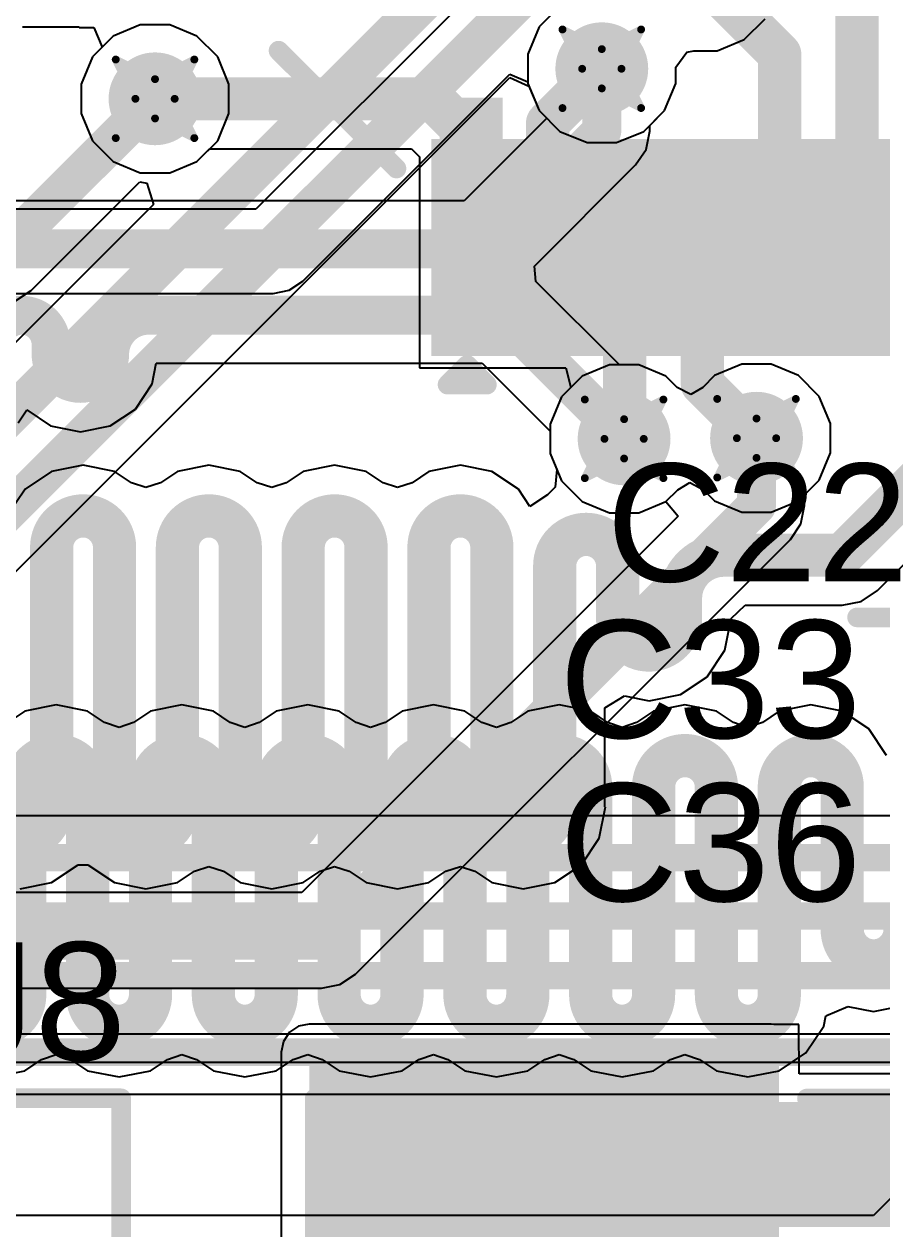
# Model space of a CAD drawing. Header units: inches. Extents: x -3 to 289, y -11 to 89.
# Drawn here: x 91.15 to 96.7, y 7.24 to 15.02 of the extents above; entities that cross this region are included whole.
import ezdxf

# ---------------------------------------------------------------- set-up
doc = ezdxf.new("R2010")
doc.units = ezdxf.units.IN
for name, color, linetype in [('Bottom Layer', 5, 'Continuous'), ('Drill Drawing', 1, 'Continuous'), ('Layer 1', 16, 'Continuous'), ('Layer 2', 76, 'Continuous'), ('Top Layer', 1, 'Continuous'), ('Top Overlay', 2, 'Continuous'), ('Top Paste', 8, 'Continuous'), ('Top Solder', 216, 'Continuous'), ('Via Holes', 16, 'Continuous')]:
    doc.layers.add(name, color=color, linetype=linetype)
doc.styles.add('Arial', font='', dxfattribs={"height": 0.2})
doc.styles.get('Arial').set_extended_font_data('Arial')

# ---------------------------------------------------------------- blocks, each defined once
blk = doc.blocks.new('693071010811_4')
at = {"layer": 'Top Layer'}
blk.add_hatch(color=1, dxfattribs=at).paths.add_polyline_path([(-5.875, 7.725), (-4.075, 7.725), (-4.075, 6.325), (-5.875, 6.325)])
at = {"layer": 'Top Paste'}
blk.add_hatch(color=8, dxfattribs=at).paths.add_polyline_path([(-5.875, 7.725), (-4.075, 7.725), (-4.075, 6.325), (-5.875, 6.325)])
at = {"layer": 'Top Solder'}
blk.add_hatch(color=216, dxfattribs=at).paths.add_polyline_path([(-5.925, 7.775), (-4.025, 7.775), (-4.025, 6.275), (-5.925, 6.275)])
at = {"layer": 'Top Overlay', "const_width": 0.127}
for points in [[(-7.025, 7.425), (-6.1061, 7.425)], [(-7.025, 7.175), (-7.025, 7.425)], [(-3.8439, 7.425), (-0.4061, 7.425)], [(-7.025, -4.9439), (-7.025, 7.175)]]:
    blk.add_lwpolyline(points, dxfattribs=at)
at = {"layer": 'Top Overlay', "const_width": 0.0635}
for points in [[(-7.0567, 7.425, 1), (-6.9932, 7.425, 1)], [(-7.0567, 7.425, 1), (-6.9932, 7.425, 1)], [(-6.1379, 7.425, 1), (-6.0744, 7.425, 1)], [(-3.8756, 7.425, 1), (-3.8121, 7.425, 1)], [(-7.0567, 7.175, 1), (-6.9932, 7.175, 1)], [(-7.0567, 7.175, 1), (-6.9932, 7.175, 1)]]:
    blk.add_lwpolyline(points, format="xyb", close=True, dxfattribs=at)
blk = doc.blocks.new('EFM32WG380F256_B_QFP100R_10')
at = {"layer": 'Top Layer'}
for points in [[(-8.35, 6.15), (-7.15, 6.15), (-7.15, 5.85), (-8.35, 5.85)], [(-8.35, 5.65), (-7.15, 5.65), (-7.15, 5.35), (-8.35, 5.35)], [(-8.35, 5.15), (-7.15, 5.15), (-7.15, 4.85), (-8.35, 4.85)], [(-8.35, 4.65), (-7.15, 4.65), (-7.15, 4.35), (-8.35, 4.35)], [(-8.35, 4.15), (-7.15, 4.15), (-7.15, 3.85), (-8.35, 3.85)], [(-8.35, 3.65), (-7.15, 3.65), (-7.15, 3.35), (-8.35, 3.35)]]:
    blk.add_hatch(color=1, dxfattribs=at).paths.add_polyline_path(points)
at = {"layer": 'Top Overlay'}
blk.add_hatch(color=2, dxfattribs=at).paths.add_polyline_path([(-7.0612, 5.7912), (-6.7818, 5.7912), (-6.7818, 6.1976), (-7.0612, 6.1976)])
at = {"layer": 'Top Paste'}
for points in [[(-8.35, 6.15), (-7.15, 6.15), (-7.15, 5.85), (-8.35, 5.85)], [(-8.35, 5.65), (-7.15, 5.65), (-7.15, 5.35), (-8.35, 5.35)], [(-8.35, 5.15), (-7.15, 5.15), (-7.15, 4.85), (-8.35, 4.85)], [(-8.35, 4.65), (-7.15, 4.65), (-7.15, 4.35), (-8.35, 4.35)], [(-8.35, 4.15), (-7.15, 4.15), (-7.15, 3.85), (-8.35, 3.85)], [(-8.35, 3.65), (-7.15, 3.65), (-7.15, 3.35), (-8.35, 3.35)]]:
    blk.add_hatch(color=8, dxfattribs=at).paths.add_polyline_path(points)
at = {"layer": 'Top Solder'}
for points in [[(-8.4516, 6.2516), (-7.0484, 6.2516), (-7.0484, 5.7484), (-8.4516, 5.7484)], [(-8.4516, 5.7516), (-7.0484, 5.7516), (-7.0484, 5.2484), (-8.4516, 5.2484)], [(-8.4516, 5.2516), (-7.0484, 5.2516), (-7.0484, 4.7484), (-8.4516, 4.7484)], [(-8.4516, 4.7516), (-7.0484, 4.7516), (-7.0484, 4.2484), (-8.4516, 4.2484)], [(-8.4516, 4.2516), (-7.0484, 4.2516), (-7.0484, 3.7484), (-8.4516, 3.7484)], [(-8.4516, 3.7516), (-7.0484, 3.7516), (-7.0484, 3.2484), (-8.4516, 3.2484)]]:
    blk.add_hatch(color=216, dxfattribs=at).paths.add_polyline_path(points)
at = {"layer": 'Top Overlay', "const_width": 0.127}
for points in [[(-6.477, 7.239), (-7.239, 6.477)], [(-8.636, 6.1468), (-8.636, 5.8928)], [(-8.636, 6.1468), (-8.509, 6.0198)], [(-8.509, 6.0198), (-8.636, 5.8928)]]:
    blk.add_lwpolyline(points, dxfattribs=at)
at = {"layer": 'Top Overlay', "const_width": 0.0635}
for points in [[(-6.5087, 7.239, 1), (-6.4452, 7.239, 1)], [(-7.2707, 6.477, 1), (-7.2072, 6.477, 1)], [(-8.6677, 6.1468, 1), (-8.6042, 6.1468, 1)], [(-8.6677, 6.1468, 1), (-8.6042, 6.1468, 1)], [(-8.5407, 6.0198, 1), (-8.4772, 6.0198, 1)], [(-8.5407, 6.0198, 1), (-8.4772, 6.0198, 1)], [(-8.6677, 5.8928, 1), (-8.6042, 5.8928, 1)], [(-8.6677, 5.8928, 1), (-8.6042, 5.8928, 1)]]:
    blk.add_lwpolyline(points, format="xyb", close=True, dxfattribs=at)
blk = doc.blocks.new('693071010811_83')
at = {"layer": 'Top Overlay', "const_width": 0.127}
for points in [[(5.2742, 7.4261), (6.975, 7.4261)], [(6.975, -5.8439), (6.975, 7.4261)]]:
    blk.add_lwpolyline(points, dxfattribs=at)
at = {"layer": 'Top Overlay', "const_width": 0.0635}
blk.add_lwpolyline([(6.9432, 7.4261, 1), (7.0067, 7.4261, 1)], format="xyb", close=True, dxfattribs=at)
blk.add_lwpolyline([(6.9432, 7.4261, 1), (7.0067, 7.4261, 1)], format="xyb", close=True, dxfattribs=at)

msp = doc.modelspace()

# ---------------------------------------------------------------- hatches: boundary and pattern name
at = {"layer": 'Bottom Layer'}
h = msp.add_hatch(color=5, dxfattribs=at)
edge = h.paths.add_edge_path()
edge.add_arc((94.8875, 14.7349), 0.3, 0, 360)
h = msp.add_hatch(color=5, dxfattribs=at)
edge = h.paths.add_edge_path()
edge.add_arc((92.0002, 14.5406), 0.3, 0, 360)
h = msp.add_hatch(color=5, dxfattribs=at)
edge = h.paths.add_edge_path()
edge.add_arc((95.0316, 12.3423), 0.3, 0, 360)
h = msp.add_hatch(color=5, dxfattribs=at)
edge = h.paths.add_edge_path()
edge.add_arc((95.8875, 12.3464), 0.3, 0, 360)
at = {"layer": 'Layer 1'}
h = msp.add_hatch(color=16, dxfattribs=at)
edge = h.paths.add_edge_path()
edge.add_arc((94.8875, 14.7349), 0.3, 0, 360)
h = msp.add_hatch(color=16, dxfattribs=at)
edge = h.paths.add_edge_path()
edge.add_arc((92.0002, 14.5406), 0.3, 0, 360)
h = msp.add_hatch(color=16, dxfattribs=at)
edge = h.paths.add_edge_path()
edge.add_arc((95.0316, 12.3423), 0.3, 0, 360)
h = msp.add_hatch(color=16, dxfattribs=at)
edge = h.paths.add_edge_path()
edge.add_arc((95.8875, 12.3464), 0.3, 0, 360)
at = {"layer": 'Layer 2'}
h = msp.add_hatch(color=76, dxfattribs=at)
edge = h.paths.add_edge_path()
edge.add_arc((94.8875, 14.7349), 0.3, 0, 360)
h = msp.add_hatch(color=76, dxfattribs=at)
edge = h.paths.add_edge_path()
edge.add_arc((92.0002, 14.5406), 0.3, 0, 360)
h = msp.add_hatch(color=76, dxfattribs=at)
edge = h.paths.add_edge_path()
edge.add_arc((95.0316, 12.3423), 0.3, 0, 360)
h = msp.add_hatch(color=76, dxfattribs=at)
edge = h.paths.add_edge_path()
edge.add_arc((95.8875, 12.3464), 0.3, 0, 360)
at = {"layer": 'Top Layer'}
h = msp.add_hatch(color=1, dxfattribs=at)
edge = h.paths.add_edge_path()
edge.add_arc((94.8875, 14.7349), 0.3, 0, 360)
h = msp.add_hatch(color=1, dxfattribs=at)
edge = h.paths.add_edge_path()
edge.add_arc((92.0002, 14.5406), 0.3, 0, 360)
h = msp.add_hatch(color=1, dxfattribs=at)
edge = h.paths.add_edge_path()
edge.add_arc((95.0316, 12.3423), 0.3, 0, 360)
h = msp.add_hatch(color=1, dxfattribs=at)
edge = h.paths.add_edge_path()
edge.add_arc((95.8875, 12.3464), 0.3, 0, 360)
for points in [[(92.9973, 6.1659), (95.9824, 6.1659), (95.9824, 8.378), (92.9973, 8.378)], [(94.1824, 7.2481), (101.6824, 7.2481), (101.6824, 8.0557), (94.1824, 8.0557)]]:
    msp.add_hatch(color=1, dxfattribs=at).paths.add_polyline_path(points)
at = {"layer": 'Via Holes'}
h = msp.add_hatch(color=7, dxfattribs=at)
edge = h.paths.add_edge_path()
edge.add_arc((94.8875, 14.7349), 0.15, 0, 360)
h = msp.add_hatch(color=7, dxfattribs=at)
edge = h.paths.add_edge_path()
edge.add_arc((92.0002, 14.5406), 0.15, 0, 360)
h = msp.add_hatch(color=7, dxfattribs=at)
edge = h.paths.add_edge_path()
edge.add_arc((95.0316, 12.3423), 0.15, 0, 360)
h = msp.add_hatch(color=7, dxfattribs=at)
edge = h.paths.add_edge_path()
edge.add_arc((95.8875, 12.3464), 0.15, 0, 360)

# ---------------------------------------------------------------- linework, layer by layer
at = {"layer": 'Bottom Layer'}
for p, q in [((95.5597, 16.7356), (92.6509, 13.8268)), ((95.8081, 14.9238), (95.9426, 15.0582)), ((91.9052, 15.0184), (91.7295, 14.9457)), ((92.0952, 15.0184), (91.9052, 15.0184)), ((92.2708, 14.9457), (92.0952, 15.0184)), ((91.7295, 14.9457), (91.5951, 14.8112)), ((92.4053, 14.8112), (92.2708, 14.9457)), ((95.6325, 14.851), (95.8081, 14.9238)), ((91.5951, 14.8112), (91.5224, 14.6356)), ((92.478, 14.6356), (92.4053, 14.8112)), ((95.3653, 14.7455), (95.4364, 14.8427)), ((95.4364, 14.8427), (95.4826, 14.851)), ((95.4826, 14.851), (95.6325, 14.851)), ((95.3653, 14.6398), (95.3653, 14.7455)), ((92.9558, 13.3626), (94.2924, 14.6992)), ((94.2924, 14.6992), (94.4097, 14.6505)), ((94.4097, 14.6505), (94.4097, 14.6398)), ((91.5224, 14.6356), (91.5224, 14.4456)), ((92.478, 14.4456), (92.478, 14.6356)), ((94.4097, 14.6398), (94.4824, 14.4642)), ((95.2926, 14.4642), (95.3653, 14.6398)), ((91.5224, 14.4456), (91.5951, 14.2699)), ((92.4053, 14.2699), (92.478, 14.4456)), ((94.4824, 14.4642), (94.6168, 14.3298)), ((95.1582, 14.3298), (95.2926, 14.4642)), ((91.5951, 14.2699), (91.7295, 14.1355)), ((92.2708, 14.1355), (92.4053, 14.2699)), ((94.6168, 14.3298), (94.7925, 14.2571)), ((94.7925, 14.2571), (94.9825, 14.2571)), ((94.9825, 14.2571), (95.1582, 14.3298)), ((91.7295, 14.1355), (91.9052, 14.0628)), ((92.0952, 14.0628), (92.2708, 14.1355)), ((91.9052, 14.0628), (92.0952, 14.0628)), ((92.6509, 13.8268), (86.0622, 13.8268)), ((92.8676, 13.3036), (92.9558, 13.3626)), ((86.1748, 13.2829), (92.7635, 13.2829)), ((92.7635, 13.2829), (92.8676, 13.3036)), ((94.9366, 12.8201), (94.761, 12.7474)), ((95.1267, 12.8201), (94.9366, 12.8201)), ((95.3023, 12.7474), (95.1267, 12.8201)), ((95.7925, 12.8242), (95.6168, 12.7515)), ((95.9825, 12.8242), (95.7925, 12.8242)), ((96.1582, 12.7515), (95.9825, 12.8242)), ((94.761, 12.7474), (94.6266, 12.613)), ((95.3745, 12.6751), (95.3023, 12.7474)), ((95.6168, 12.7515), (95.5405, 12.6751)), ((96.2926, 12.6171), (96.1582, 12.7515)), ((95.462, 12.6281), (95.3745, 12.6751)), ((95.5405, 12.6751), (95.462, 12.6281)), ((94.6266, 12.613), (94.5538, 12.4374)), ((96.3653, 12.4415), (96.2926, 12.6171)), ((94.5538, 12.4374), (94.5538, 12.2473)), ((96.3653, 12.2514), (96.3653, 12.4415)), ((94.5538, 12.2473), (94.6266, 12.0717)), ((96.2926, 12.0758), (96.3653, 12.2514)), ((96.1582, 11.9414), (96.2926, 12.0758)), ((94.6266, 12.0717), (94.761, 11.9373)), ((95.3023, 11.9373), (95.3787, 12.0136)), ((95.3787, 12.0136), (95.4572, 12.0607)), ((95.4572, 12.0607), (95.5446, 12.0136)), ((95.5446, 12.0136), (95.6168, 11.9414)), ((94.761, 11.9373), (94.9366, 11.8645)), ((95.1267, 11.8645), (95.3023, 11.9373)), ((95.6168, 11.9414), (95.7925, 11.8686)), ((95.9825, 11.8686), (96.1582, 11.9414)), ((94.9366, 11.8645), (95.1267, 11.8645)), ((95.7925, 11.8686), (95.9825, 11.8686)), ((91.3612, 10.6225), (91.158, 10.5821)), ((91.5644, 10.5821), (91.3612, 10.6225)), ((92.174, 10.6225), (91.9708, 10.5821)), ((92.3772, 10.5821), (92.174, 10.6225)), ((92.9868, 10.6225), (92.7836, 10.5821)), ((93.19, 10.5821), (92.9868, 10.6225)), ((93.7996, 10.6225), (93.5964, 10.5821)), ((94.0028, 10.5821), (93.7996, 10.6225)), ((94.6124, 10.6225), (94.4092, 10.5821)), ((94.8156, 10.5821), (94.6124, 10.6225)), ((95.4252, 10.6225), (95.222, 10.5821)), ((95.6284, 10.5821), (95.4252, 10.6225)), ((96.238, 10.6225), (96.0348, 10.5821)), ((96.4412, 10.5821), (96.238, 10.6225)), ((91.158, 10.5821), (91.0485, 10.5089)), ((91.6739, 10.5089), (91.5644, 10.5821)), ((91.9708, 10.5821), (91.8613, 10.5089)), ((92.4867, 10.5089), (92.3772, 10.5821)), ((92.7836, 10.5821), (92.6741, 10.5089)), ((93.2995, 10.5089), (93.19, 10.5821)), ((93.5964, 10.5821), (93.4869, 10.5089)), ((94.1123, 10.5089), (94.0028, 10.5821)), ((94.4092, 10.5821), (94.2997, 10.5089)), ((94.9251, 10.5089), (94.8156, 10.5821)), ((95.222, 10.5821), (95.1125, 10.5089)), ((95.7379, 10.5089), (95.6284, 10.5821)), ((96.0348, 10.5821), (95.9253, 10.5089)), ((96.6134, 10.467), (96.4412, 10.5821)), ((91.7676, 10.4774), (91.6739, 10.5089)), ((91.8613, 10.5089), (91.7676, 10.4774)), ((92.5804, 10.4774), (92.4867, 10.5089)), ((92.6741, 10.5089), (92.5804, 10.4774)), ((93.3932, 10.4774), (93.2995, 10.5089)), ((93.4869, 10.5089), (93.3932, 10.4774)), ((94.206, 10.4774), (94.1123, 10.5089)), ((94.2997, 10.5089), (94.206, 10.4774)), ((95.0188, 10.4774), (94.9251, 10.5089)), ((95.1125, 10.5089), (95.0188, 10.4774)), ((95.8316, 10.4774), (95.7379, 10.5089)), ((95.9253, 10.5089), (95.8316, 10.4774)), ((96.7285, 10.2947), (96.6134, 10.467)), ((98.6966, 9.3738), (96.6439, 7.3211)), ((96.3353, 8.6115), (96.4771, 8.6732)), ((96.4771, 8.6732), (96.6444, 8.6399)), ((96.6444, 8.6399), (96.8476, 8.6803)), ((96.3221, 8.5451), (96.3353, 8.6115)), ((96.207, 8.3728), (96.3221, 8.5451)), ((91.2675, 8.3309), (91.3612, 8.3624)), ((91.3612, 8.3624), (91.4549, 8.3309)), ((92.0803, 8.3309), (92.174, 8.3624)), ((92.174, 8.3624), (92.2677, 8.3309)), ((92.8931, 8.3309), (92.9868, 8.3624)), ((92.9868, 8.3624), (93.0805, 8.3309)), ((93.7059, 8.3309), (93.7996, 8.3624)), ((93.7996, 8.3624), (93.8933, 8.3309)), ((94.5187, 8.3309), (94.6124, 8.3624)), ((94.6124, 8.3624), (94.7061, 8.3309)), ((95.3315, 8.3309), (95.4252, 8.3624)), ((95.4252, 8.3624), (95.5189, 8.3309)), ((96.0348, 8.2578), (96.207, 8.3728)), ((90.9548, 8.2173), (91.158, 8.2578)), ((91.158, 8.2578), (91.2675, 8.3309)), ((91.4549, 8.3309), (91.5644, 8.2578)), ((91.5644, 8.2578), (91.7676, 8.2173)), ((91.7676, 8.2173), (91.9708, 8.2578)), ((91.9708, 8.2578), (92.0803, 8.3309)), ((92.2677, 8.3309), (92.3772, 8.2578)), ((92.3772, 8.2578), (92.5804, 8.2173)), ((92.5804, 8.2173), (92.7836, 8.2578)), ((92.7836, 8.2578), (92.8931, 8.3309)), ((93.0805, 8.3309), (93.19, 8.2578)), ((93.19, 8.2578), (93.3932, 8.2173)), ((93.3932, 8.2173), (93.5964, 8.2578)), ((93.5964, 8.2578), (93.7059, 8.3309)), ((93.8933, 8.3309), (94.0028, 8.2578)), ((94.0028, 8.2578), (94.206, 8.2173)), ((94.206, 8.2173), (94.4092, 8.2578)), ((94.4092, 8.2578), (94.5187, 8.3309)), ((94.7061, 8.3309), (94.8156, 8.2578)), ((94.8156, 8.2578), (95.0188, 8.2173)), ((95.0188, 8.2173), (95.222, 8.2578)), ((95.222, 8.2578), (95.3315, 8.3309)), ((95.5189, 8.3309), (95.6284, 8.2578)), ((95.6284, 8.2578), (95.8316, 8.2173)), ((95.8316, 8.2173), (96.0348, 8.2578)), ((96.6439, 7.3211), (71.3248, 7.3211))]:
    msp.add_line(p, q, dxfattribs=at)
for points, const_width in [([(92.7635, 13.5549), (96.0375, 16.8288)], 0.1778), ([(86.0622, 13.5549), (92.7635, 13.5549)], 0.1778), ([(91.158, 8.7482), (91.158, 10.0916)], 0.2794), ([(91.5644, 8.7482), (91.5644, 10.0916)], 0.2794), ([(91.9708, 8.7482), (91.9708, 10.0916)], 0.2794), ([(92.3772, 8.7482), (92.3772, 10.0916)], 0.2794), ([(92.7836, 8.7482), (92.7836, 10.0916)], 0.2794), ([(93.19, 8.7482), (93.19, 10.0916)], 0.2794), ([(93.5964, 8.7482), (93.5964, 10.0916)], 0.2794), ([(94.0028, 8.7482), (94.0028, 10.0916)], 0.2794), ([(94.4092, 8.7482), (94.4092, 10.0916)], 0.2794), ([(94.8156, 8.7482), (94.8156, 10.0916)], 0.2794), ([(95.222, 8.7482), (95.222, 10.0916)], 0.2794), ([(95.6284, 8.7482), (95.6284, 10.0916)], 0.2794), ([(96.0348, 8.7482), (96.0348, 10.0916)], 0.2794), ([(96.4412, 9.1708), (96.4412, 10.0916)], 0.2794)]:
    msp.add_lwpolyline(points, dxfattribs=dict(at, const_width=const_width))
for points, const_width in [([(92.7191, 13.5549, 1), (92.808, 13.5549, 1)], 0.0889), ([(92.7191, 13.5549, 1), (92.808, 13.5549, 1)], 0.0889), ([(91.0881, 10.0916, 1), (91.2278, 10.0916, 1)], 0.1397), ([(91.0881, 10.0916, 1), (91.2278, 10.0916, 1)], 0.1397), ([(91.4945, 10.0916, 1), (91.6342, 10.0916, 1)], 0.1397), ([(91.4945, 10.0916, 1), (91.6342, 10.0916, 1)], 0.1397), ([(91.9009, 10.0916, 1), (92.0406, 10.0916, 1)], 0.1397), ([(91.9009, 10.0916, 1), (92.0406, 10.0916, 1)], 0.1397), ([(92.3073, 10.0916, 1), (92.447, 10.0916, 1)], 0.1397), ([(92.3073, 10.0916, 1), (92.447, 10.0916, 1)], 0.1397), ([(92.7137, 10.0916, 1), (92.8534, 10.0916, 1)], 0.1397), ([(92.7137, 10.0916, 1), (92.8534, 10.0916, 1)], 0.1397), ([(93.1201, 10.0916, 1), (93.2598, 10.0916, 1)], 0.1397), ([(93.1201, 10.0916, 1), (93.2598, 10.0916, 1)], 0.1397), ([(93.5265, 10.0916, 1), (93.6662, 10.0916, 1)], 0.1397), ([(93.5265, 10.0916, 1), (93.6662, 10.0916, 1)], 0.1397), ([(93.9329, 10.0916, 1), (94.0726, 10.0916, 1)], 0.1397), ([(93.9329, 10.0916, 1), (94.0726, 10.0916, 1)], 0.1397), ([(94.3393, 10.0916, 1), (94.479, 10.0916, 1)], 0.1397), ([(94.3393, 10.0916, 1), (94.479, 10.0916, 1)], 0.1397), ([(94.7457, 10.0916, 1), (94.8854, 10.0916, 1)], 0.1397), ([(94.7457, 10.0916, 1), (94.8854, 10.0916, 1)], 0.1397), ([(95.1521, 10.0916, 1), (95.2918, 10.0916, 1)], 0.1397), ([(95.1521, 10.0916, 1), (95.2918, 10.0916, 1)], 0.1397), ([(95.5585, 10.0916, 1), (95.6982, 10.0916, 1)], 0.1397), ([(95.5585, 10.0916, 1), (95.6982, 10.0916, 1)], 0.1397), ([(95.9649, 10.0916, 1), (96.1046, 10.0916, 1)], 0.1397), ([(95.9649, 10.0916, 1), (96.1046, 10.0916, 1)], 0.1397), ([(96.3713, 10.0916, 1), (96.511, 10.0916, 1)], 0.1397), ([(96.3713, 10.0916, 1), (96.511, 10.0916, 1)], 0.1397), ([(96.3713, 9.1708, 1), (96.511, 9.1708, 1)], 0.1397), ([(96.3713, 9.1708, 1), (96.511, 9.1708, 1)], 0.1397), ([(91.0881, 8.7482, 1), (91.2278, 8.7482, 1)], 0.1397), ([(91.0881, 8.7482, 1), (91.2278, 8.7482, 1)], 0.1397), ([(91.4945, 8.7482, 1), (91.6342, 8.7482, 1)], 0.1397), ([(91.4945, 8.7482, 1), (91.6342, 8.7482, 1)], 0.1397), ([(91.9009, 8.7482, 1), (92.0406, 8.7482, 1)], 0.1397), ([(91.9009, 8.7482, 1), (92.0406, 8.7482, 1)], 0.1397), ([(92.3073, 8.7482, 1), (92.447, 8.7482, 1)], 0.1397), ([(92.3073, 8.7482, 1), (92.447, 8.7482, 1)], 0.1397), ([(92.7137, 8.7482, 1), (92.8534, 8.7482, 1)], 0.1397), ([(92.7137, 8.7482, 1), (92.8534, 8.7482, 1)], 0.1397), ([(93.1201, 8.7482, 1), (93.2598, 8.7482, 1)], 0.1397), ([(93.1201, 8.7482, 1), (93.2598, 8.7482, 1)], 0.1397), ([(93.5265, 8.7482, 1), (93.6662, 8.7482, 1)], 0.1397), ([(93.5265, 8.7482, 1), (93.6662, 8.7482, 1)], 0.1397), ([(93.9329, 8.7482, 1), (94.0726, 8.7482, 1)], 0.1397), ([(93.9329, 8.7482, 1), (94.0726, 8.7482, 1)], 0.1397), ([(94.3393, 8.7482, 1), (94.479, 8.7482, 1)], 0.1397), ([(94.3393, 8.7482, 1), (94.479, 8.7482, 1)], 0.1397), ([(94.7457, 8.7482, 1), (94.8854, 8.7482, 1)], 0.1397), ([(94.7457, 8.7482, 1), (94.8854, 8.7482, 1)], 0.1397), ([(95.1521, 8.7482, 1), (95.2918, 8.7482, 1)], 0.1397), ([(95.1521, 8.7482, 1), (95.2918, 8.7482, 1)], 0.1397), ([(95.5585, 8.7482, 1), (95.6982, 8.7482, 1)], 0.1397), ([(95.5585, 8.7482, 1), (95.6982, 8.7482, 1)], 0.1397), ([(95.9649, 8.7482, 1), (96.1046, 8.7482, 1)], 0.1397), ([(95.9649, 8.7482, 1), (96.1046, 8.7482, 1)], 0.1397)]:
    msp.add_lwpolyline(points, format="xyb", close=True, dxfattribs=dict(at, const_width=const_width))
at = {"layer": 'Bottom Layer', "const_width": 0.2794}
for points in [[(91.158, 10.0916, -1), (91.5644, 10.0916)], [(91.9708, 10.0916, -1), (92.3772, 10.0916)], [(92.7836, 10.0916, -1), (93.19, 10.0916)], [(93.5964, 10.0916, -1), (94.0028, 10.0916)], [(94.4092, 10.0916, -1), (94.8156, 10.0916)], [(95.222, 10.0916, -1), (95.6284, 10.0916)], [(96.0348, 10.0916, -1), (96.4412, 10.0916)], [(96.8476, 9.1708, -1), (96.4412, 9.1708)], [(91.158, 8.7482, -1), (90.7516, 8.7482)], [(91.9708, 8.7482, -1), (91.5644, 8.7482)], [(92.7836, 8.7482, -1), (92.3772, 8.7482)], [(93.5964, 8.7482, -1), (93.19, 8.7482)], [(94.4092, 8.7482, -1), (94.0028, 8.7482)], [(95.222, 8.7482, -1), (94.8156, 8.7482)], [(96.0348, 8.7482, -1), (95.6284, 8.7482)]]:
    msp.add_lwpolyline(points, format="xyb", dxfattribs=at)
at = {"layer": 'Drill Drawing', "const_width": 0.0508}
for points in [[(94.6335, 14.9889), (94.8875, 14.8619)], [(94.6335, 14.9889), (94.7605, 14.7349)], [(94.8875, 14.8619), (95.1415, 14.9889)], [(95.0145, 14.7349), (95.1415, 14.9889)], [(91.7462, 14.7946), (92.0002, 14.6676)], [(91.7462, 14.7946), (91.8732, 14.5406)], [(92.0002, 14.6676), (92.2542, 14.7946)], [(92.1272, 14.5406), (92.2542, 14.7946)], [(94.6335, 14.4809), (94.7605, 14.7349)], [(95.0145, 14.7349), (95.1415, 14.4809)], [(91.7462, 14.2866), (91.8732, 14.5406)], [(92.1272, 14.5406), (92.2542, 14.2866)], [(94.6335, 14.4809), (94.8875, 14.6079)], [(94.8875, 14.6079), (95.1415, 14.4809)], [(91.7462, 14.2866), (92.0002, 14.4136)], [(92.0002, 14.4136), (92.2542, 14.2866)], [(94.7776, 12.5963), (95.0316, 12.4693)], [(94.7776, 12.5963), (94.9046, 12.3423)], [(95.0316, 12.4693), (95.2856, 12.5963)], [(95.1586, 12.3423), (95.2856, 12.5963)], [(95.6335, 12.6004), (95.8875, 12.4734)], [(95.6335, 12.6004), (95.7605, 12.3464)], [(95.8875, 12.4734), (96.1415, 12.6004)], [(96.0145, 12.3464), (96.1415, 12.6004)], [(94.7776, 12.0883), (94.9046, 12.3423)], [(95.1586, 12.3423), (95.2856, 12.0883)], [(95.6335, 12.0924), (95.7605, 12.3464)], [(96.0145, 12.3464), (96.1415, 12.0924)], [(94.7776, 12.0883), (95.0316, 12.2153)], [(95.0316, 12.2153), (95.2856, 12.0883)], [(95.6335, 12.0924), (95.8875, 12.2194)], [(95.8875, 12.2194), (96.1415, 12.0924)]]:
    msp.add_lwpolyline(points, dxfattribs=at)
at = {"layer": 'Drill Drawing', "const_width": 0.0254}
for points in [[(94.6208, 14.9889, 1), (94.6462, 14.9889, 1)], [(94.6208, 14.9889, 1), (94.6462, 14.9889, 1)], [(95.1288, 14.9889, 1), (95.1542, 14.9889, 1)], [(95.1288, 14.9889, 1), (95.1542, 14.9889, 1)], [(94.8748, 14.8619, 1), (94.9002, 14.8619, 1)], [(94.8748, 14.8619, 1), (94.9002, 14.8619, 1)], [(91.7335, 14.7946, 1), (91.7589, 14.7946, 1)], [(91.7335, 14.7946, 1), (91.7589, 14.7946, 1)], [(92.2415, 14.7946, 1), (92.2669, 14.7946, 1)], [(92.2415, 14.7946, 1), (92.2669, 14.7946, 1)], [(94.7478, 14.7349, 1), (94.7732, 14.7349, 1)], [(94.7478, 14.7349, 1), (94.7732, 14.7349, 1)], [(95.0018, 14.7349, 1), (95.0272, 14.7349, 1)], [(95.0018, 14.7349, 1), (95.0272, 14.7349, 1)], [(91.9875, 14.6676, 1), (92.0129, 14.6676, 1)], [(91.9875, 14.6676, 1), (92.0129, 14.6676, 1)], [(91.8605, 14.5406, 1), (91.8859, 14.5406, 1)], [(91.8605, 14.5406, 1), (91.8859, 14.5406, 1)], [(92.1145, 14.5406, 1), (92.1399, 14.5406, 1)], [(92.1145, 14.5406, 1), (92.1399, 14.5406, 1)], [(94.8748, 14.6079, 1), (94.9002, 14.6079, 1)], [(94.8748, 14.6079, 1), (94.9002, 14.6079, 1)], [(94.6208, 14.4809, 1), (94.6462, 14.4809, 1)], [(94.6208, 14.4809, 1), (94.6462, 14.4809, 1)], [(95.1288, 14.4809, 1), (95.1542, 14.4809, 1)], [(95.1288, 14.4809, 1), (95.1542, 14.4809, 1)], [(91.9875, 14.4136, 1), (92.0129, 14.4136, 1)], [(91.9875, 14.4136, 1), (92.0129, 14.4136, 1)], [(91.7335, 14.2866, 1), (91.7589, 14.2866, 1)], [(91.7335, 14.2866, 1), (91.7589, 14.2866, 1)], [(92.2415, 14.2866, 1), (92.2669, 14.2866, 1)], [(92.2415, 14.2866, 1), (92.2669, 14.2866, 1)], [(94.7649, 12.5963, 1), (94.7903, 12.5963, 1)], [(94.7649, 12.5963, 1), (94.7903, 12.5963, 1)], [(95.2729, 12.5963, 1), (95.2983, 12.5963, 1)], [(95.2729, 12.5963, 1), (95.2983, 12.5963, 1)], [(95.6208, 12.6004, 1), (95.6462, 12.6004, 1)], [(95.6208, 12.6004, 1), (95.6462, 12.6004, 1)], [(96.1288, 12.6004, 1), (96.1542, 12.6004, 1)], [(96.1288, 12.6004, 1), (96.1542, 12.6004, 1)], [(95.0189, 12.4693, 1), (95.0443, 12.4693, 1)], [(95.0189, 12.4693, 1), (95.0443, 12.4693, 1)], [(95.8748, 12.4734, 1), (95.9002, 12.4734, 1)], [(95.8748, 12.4734, 1), (95.9002, 12.4734, 1)], [(94.8919, 12.3423, 1), (94.9173, 12.3423, 1)], [(94.8919, 12.3423, 1), (94.9173, 12.3423, 1)], [(95.1459, 12.3423, 1), (95.1713, 12.3423, 1)], [(95.1459, 12.3423, 1), (95.1713, 12.3423, 1)], [(95.7478, 12.3464, 1), (95.7732, 12.3464, 1)], [(95.7478, 12.3464, 1), (95.7732, 12.3464, 1)], [(96.0018, 12.3464, 1), (96.0272, 12.3464, 1)], [(96.0018, 12.3464, 1), (96.0272, 12.3464, 1)], [(95.0189, 12.2153, 1), (95.0443, 12.2153, 1)], [(95.0189, 12.2153, 1), (95.0443, 12.2153, 1)], [(95.8748, 12.2194, 1), (95.9002, 12.2194, 1)], [(95.8748, 12.2194, 1), (95.9002, 12.2194, 1)], [(94.7649, 12.0883, 1), (94.7903, 12.0883, 1)], [(94.7649, 12.0883, 1), (94.7903, 12.0883, 1)], [(95.2729, 12.0883, 1), (95.2983, 12.0883, 1)], [(95.2729, 12.0883, 1), (95.2983, 12.0883, 1)], [(95.6208, 12.0924, 1), (95.6462, 12.0924, 1)], [(95.6208, 12.0924, 1), (95.6462, 12.0924, 1)], [(96.1288, 12.0924, 1), (96.1542, 12.0924, 1)], [(96.1288, 12.0924, 1), (96.1542, 12.0924, 1)]]:
    msp.add_lwpolyline(points, format="xyb", close=True, dxfattribs=at)
at = {"layer": 'Layer 1'}
for p, q in [((94.6168, 15.1399), (94.4824, 15.0055)), ((95.8081, 14.9238), (95.9426, 15.0582)), ((91.9052, 15.0184), (91.7295, 14.9457)), ((92.0952, 15.0184), (91.9052, 15.0184)), ((92.2708, 14.9457), (92.0952, 15.0184)), ((94.4824, 15.0055), (94.4097, 14.8299)), ((91.7295, 14.9457), (91.5951, 14.8112)), ((92.4053, 14.8112), (92.2708, 14.9457)), ((95.6325, 14.851), (95.8081, 14.9238)), ((91.5951, 14.8112), (91.5224, 14.6356)), ((92.478, 14.6356), (92.4053, 14.8112)), ((94.4097, 14.8299), (94.4097, 14.6398)), ((95.3653, 14.7455), (95.4364, 14.8427)), ((95.4364, 14.8427), (95.4826, 14.851)), ((95.4826, 14.851), (95.6325, 14.851)), ((95.3653, 14.6398), (95.3653, 14.7455)), ((91.5224, 14.6356), (91.5224, 14.4456)), ((92.478, 14.4456), (92.478, 14.6356)), ((94.4097, 14.6398), (94.4824, 14.4642)), ((95.2926, 14.4642), (95.3653, 14.6398)), ((91.5224, 14.4456), (91.5951, 14.2699)), ((92.4053, 14.2699), (92.478, 14.4456)), ((94.5323, 14.4144), (93.9983, 13.8803)), ((94.4824, 14.4642), (94.5323, 14.4144)), ((95.197, 14.3687), (95.2926, 14.4642)), ((95.1734, 14.2134), (95.197, 14.3319)), ((95.197, 14.3319), (95.197, 14.3687)), ((95.197, 14.3319), (95.197, 14.3319)), ((91.5951, 14.2699), (91.7295, 14.1355)), ((92.2708, 14.1355), (92.4053, 14.2699)), ((95.1063, 14.113), (95.1734, 14.2134)), ((91.7295, 14.1355), (91.9052, 14.0628)), ((92.0952, 14.0628), (92.2708, 14.1355)), ((94.4516, 13.4583), (95.1063, 14.113)), ((91.9052, 14.0628), (92.0952, 14.0628)), ((93.9983, 13.8803), (75.1759, 13.8803)), ((94.4612, 13.3604), (94.4516, 13.4583)), ((95.0015, 12.8201), (94.4612, 13.3604)), ((91.9818, 12.6978), (92.0085, 12.8321)), ((92.0085, 12.8321), (94.1142, 12.8321)), ((94.1142, 12.8321), (94.5538, 12.3924)), ((95.1267, 12.8201), (95.0015, 12.8201)), ((95.3023, 12.7474), (95.1267, 12.8201)), ((95.7925, 12.8242), (95.6168, 12.7515)), ((95.9825, 12.8242), (95.7925, 12.8242)), ((96.1582, 12.7515), (95.9825, 12.8242)), ((91.8729, 12.5348), (91.9818, 12.6978)), ((95.3745, 12.6751), (95.3023, 12.7474)), ((95.6168, 12.7515), (95.5405, 12.6751)), ((96.2926, 12.6171), (96.1582, 12.7515)), ((95.462, 12.6281), (95.3745, 12.6751)), ((95.5405, 12.6751), (95.462, 12.6281)), ((96.3653, 12.4415), (96.2926, 12.6171)), ((91.116, 12.4465), (91.1711, 12.529)), ((91.1711, 12.529), (91.3254, 12.4259)), ((91.7099, 12.4259), (91.8729, 12.5348)), ((91.3254, 12.4259), (91.5176, 12.3877)), ((91.5176, 12.3877), (91.7099, 12.4259)), ((94.5538, 12.3924), (94.5538, 12.2473)), ((96.3653, 12.2514), (96.3653, 12.4415)), ((94.5538, 12.2473), (94.6266, 12.0717)), ((96.2926, 12.0758), (96.3653, 12.2514)), ((96.1582, 11.9414), (96.2926, 12.0758)), ((94.6266, 12.0717), (94.761, 11.9373)), ((95.3023, 11.9373), (95.3787, 12.0136)), ((95.3787, 12.0136), (95.4572, 12.0607)), ((95.4572, 12.0607), (95.5446, 12.0136)), ((95.5446, 12.0136), (95.6168, 11.9414)), ((94.761, 11.9373), (94.9366, 11.8645)), ((95.1267, 11.8645), (95.3023, 11.9373)), ((95.6168, 11.9414), (95.7925, 11.8686)), ((95.9825, 11.8686), (96.1582, 11.9414)), ((94.9366, 11.8645), (95.1267, 11.8645)), ((95.7925, 11.8686), (95.9825, 11.8686)), ((97.2937, 9.9063), (87.5354, 9.9063)), ((71.5197, 8.1061), (97.9573, 8.1061))]:
    msp.add_line(p, q, dxfattribs=at)
for points, const_width in [([(94.8875, 14.3319), (94.8875, 14.7349)], 0.2515), ([(94.1264, 13.5708), (94.8875, 14.3319)], 0.2515), ([(75.1758, 13.5708), (94.1264, 13.5708)], 0.2515), ([(91.9583, 13.1416), (93.7234, 13.1416)], 0.2515), ([(93.7234, 13.1416), (94.2424, 13.1416)], 0.2515), ([(94.2424, 13.1416), (95.0316, 12.3523)], 0.2515), ([(91.3284, 12.8901), (91.3284, 12.9523)], 0.2515), ([(91.7069, 12.8901), (91.7069, 12.8901)], 0.2515), ([(95.0316, 12.3423), (95.0316, 12.3523)], 0.2515), ([(71.4525, 9.6344), (97.4064, 9.6344)], 0.1778), ([(71.3257, 9.2583), (97.8318, 9.2583)], 0.1778), ([(71.2088, 8.8724), (97.9487, 8.8724)], 0.1778), ([(71.2002, 8.378), (97.9573, 8.378)], 0.1778)]:
    msp.add_lwpolyline(points, dxfattribs=dict(at, const_width=const_width))
at = {"layer": 'Layer 1', "const_width": 0.1257}
for points in [[(94.8246, 14.7349, 1), (94.9504, 14.7349, 1)], [(94.8246, 14.3319, 1), (94.9504, 14.3319, 1)], [(94.8246, 14.3319, 1), (94.9504, 14.3319, 1)], [(94.0636, 13.5708, 1), (94.1893, 13.5708, 1)], [(94.0636, 13.5708, 1), (94.1893, 13.5708, 1)], [(91.8955, 13.1416, 1), (92.0212, 13.1416, 1)], [(91.8955, 13.1416, 1), (92.0212, 13.1416, 1)], [(93.6606, 13.1416, 1), (93.7863, 13.1416, 1)], [(93.6606, 13.1416, 1), (93.7863, 13.1416, 1)], [(94.1795, 13.1416, 1), (94.3053, 13.1416, 1)], [(94.1795, 13.1416, 1), (94.3053, 13.1416, 1)], [(91.2656, 12.9523, 1), (91.3913, 12.9523, 1)], [(91.2656, 12.9523, 1), (91.3913, 12.9523, 1)], [(91.2656, 12.8901, 1), (91.3913, 12.8901, 1)], [(91.2656, 12.8901, 1), (91.3913, 12.8901, 1)], [(91.644, 12.8901, 1), (91.7697, 12.8901, 1)], [(91.644, 12.8901, 1), (91.7697, 12.8901, 1)], [(91.644, 12.8901, 1), (91.7697, 12.8901, 1)], [(91.644, 12.8901, 1), (91.7697, 12.8901, 1)], [(94.9688, 12.3523, 1), (95.0945, 12.3523, 1)], [(94.9688, 12.3523, 1), (95.0945, 12.3523, 1)], [(94.9688, 12.3423, 1), (95.0945, 12.3423, 1)]]:
    msp.add_lwpolyline(points, format="xyb", close=True, dxfattribs=at)
at = {"layer": 'Layer 1', "const_width": 0.2515}
for points in [[(90.95, 12.9523, -1), (91.3284, 12.9523)], [(91.7069, 12.8901, -0.414214), (91.9583, 13.1416)], [(91.7069, 12.8901, -1), (91.3284, 12.8901)]]:
    msp.add_lwpolyline(points, format="xyb", dxfattribs=at)
at = {"layer": 'Layer 2'}
for p, q in [((95.8081, 14.9238), (95.9426, 15.0582)), ((95.6325, 14.851), (95.8081, 14.9238)), ((95.3653, 14.7455), (95.4364, 14.8427)), ((95.4364, 14.8427), (95.4826, 14.851)), ((95.4826, 14.851), (95.6325, 14.851)), ((95.3653, 14.6398), (95.3653, 14.7455)), ((90.9668, 11.3523), (94.2924, 14.678)), ((94.2924, 14.678), (94.4168, 14.6228)), ((94.4168, 14.6228), (94.4824, 14.4642)), ((95.2926, 14.4642), (95.3653, 14.6398)), ((94.4824, 14.4642), (94.6168, 14.3298)), ((95.1582, 14.3298), (95.2926, 14.4642)), ((94.6168, 14.3298), (94.7925, 14.2571)), ((94.7925, 14.2571), (94.9825, 14.2571)), ((94.9825, 14.2571), (95.1582, 14.3298)), ((91.1987, 13.3014), (91.9019, 14.0046)), ((91.9019, 14.0046), (91.9481, 13.9957)), ((91.9481, 13.9957), (91.9904, 13.8584)), ((91.9904, 13.8584), (89.0512, 10.9192)), ((91.0983, 13.2343), (91.1987, 13.3014)), ((94.9366, 12.8201), (94.761, 12.7474)), ((95.1267, 12.8201), (94.9366, 12.8201)), ((95.3023, 12.7474), (95.1267, 12.8201)), ((95.7925, 12.8242), (95.6168, 12.7515)), ((95.9825, 12.8242), (95.7925, 12.8242)), ((96.1582, 12.7515), (95.9825, 12.8242)), ((94.761, 12.7474), (94.6266, 12.613)), ((95.3745, 12.6751), (95.3023, 12.7474)), ((95.6168, 12.7515), (95.5405, 12.6751)), ((96.2926, 12.6171), (96.1582, 12.7515)), ((95.462, 12.6281), (95.3745, 12.6751)), ((95.5405, 12.6751), (95.462, 12.6281)), ((94.6266, 12.613), (94.5538, 12.4374)), ((96.3653, 12.4415), (96.2926, 12.6171)), ((94.5538, 12.4374), (94.5538, 12.2473)), ((96.3653, 12.2514), (96.3653, 12.4415)), ((94.5538, 12.2473), (94.6266, 12.0717)), ((96.2926, 12.0758), (96.3653, 12.2514)), ((96.197, 11.9802), (96.2926, 12.0758)), ((94.6266, 12.0717), (94.761, 11.9373)), ((94.761, 11.9373), (94.9366, 11.8645)), ((95.1267, 11.8645), (95.3023, 11.9373)), ((95.3023, 11.9373), (95.3813, 11.843)), ((96.197, 11.9116), (96.197, 11.9802)), ((95.3813, 11.843), (92.9487, 9.4105)), ((94.9366, 11.8645), (95.1267, 11.8645)), ((96.1734, 11.7931), (96.197, 11.9116)), ((96.1063, 11.6927), (96.1734, 11.7931)), ((93.2958, 8.8821), (96.1063, 11.6927)), ((96.1063, 11.6927), (96.1063, 11.6927)), ((92.9487, 9.4105), (89.2045, 9.4105)), ((93.1954, 8.8151), (93.2958, 8.8821)), ((93.0769, 8.7915), (93.1954, 8.8151)), ((78.2911, 8.7915), (93.0769, 8.7915)), ((93.0769, 8.7915), (93.0769, 8.7915)), ((96.8562, 8.4932), (76.9075, 8.4932)), ((76.7262, 8.3119), (97.0375, 8.3119))]:
    msp.add_line(p, q, dxfattribs=at)
at = {"layer": 'Layer 2', "const_width": 0.2515}
for points in [[(88.6479, 10.0782), (94.5523, 15.9826)], [(90.7479, 11.5712), (94.5152, 15.3384)], [(90.9799, 13.5203), (92.0829, 14.6233)], [(95.8875, 11.9116), (95.8875, 12.3464)], [(93.0769, 9.101), (95.8875, 11.9116)], [(78.2911, 9.101), (93.0769, 9.101)]]:
    msp.add_lwpolyline(points, dxfattribs=at)
at = {"layer": 'Layer 2', "const_width": 0.1257}
for points in [[(92.02, 14.6233, 1), (92.1457, 14.6233, 1)], [(95.8246, 12.3464, 1), (95.9504, 12.3464, 1)], [(95.8246, 11.9116, 1), (95.9504, 11.9116, 1)], [(95.8246, 11.9116, 1), (95.9504, 11.9116, 1)], [(93.0141, 9.101, 1), (93.1398, 9.101, 1)], [(93.0141, 9.101, 1), (93.1398, 9.101, 1)]]:
    msp.add_lwpolyline(points, format="xyb", close=True, dxfattribs=at)
at = {"layer": 'Top Layer'}
for p, q in [((91.1445, 15.0051), (91.5097, 15.0051)), ((91.5097, 15.0051), (91.5097, 15.001)), ((91.5097, 15.001), (91.6053, 15.001)), ((91.6053, 15.001), (91.6579, 14.874)), ((91.5951, 14.8112), (91.5224, 14.6356)), ((91.6579, 14.874), (91.5951, 14.8112)), ((91.5224, 14.6356), (91.5224, 14.4456)), ((91.5224, 14.4456), (91.5951, 14.2699)), ((91.5951, 14.2699), (91.7295, 14.1355)), ((92.2708, 14.1355), (92.3522, 14.2169)), ((92.3522, 14.2169), (93.6581, 14.2169)), ((93.6581, 14.2169), (93.7097, 14.1653)), ((91.7295, 14.1355), (91.9052, 14.0628)), ((92.0952, 14.0628), (92.2708, 14.1355)), ((93.7097, 14.1653), (93.7097, 12.801)), ((91.9052, 14.0628), (92.0952, 14.0628)), ((93.7097, 12.801), (94.6548, 12.801)), ((94.6548, 12.801), (94.6876, 12.674)), ((94.6876, 12.674), (94.6266, 12.613)), ((94.6266, 12.613), (94.5538, 12.4374)), ((94.5538, 12.4374), (94.5538, 12.2473)), ((94.5538, 12.2473), (94.5965, 12.1442)), ((91.5353, 12.172), (91.3321, 12.1316)), ((91.7385, 12.1316), (91.5353, 12.172)), ((92.3481, 12.172), (92.1449, 12.1316)), ((92.5513, 12.1316), (92.3481, 12.172)), ((93.1609, 12.172), (92.9577, 12.1316)), ((93.3641, 12.1316), (93.1609, 12.172)), ((93.9737, 12.172), (93.7705, 12.1316)), ((94.1769, 12.1316), (93.9737, 12.172)), ((91.3321, 12.1316), (91.1599, 12.0165)), ((91.848, 12.0584), (91.7385, 12.1316)), ((92.1449, 12.1316), (92.0354, 12.0584)), ((92.6608, 12.0584), (92.5513, 12.1316)), ((92.9577, 12.1316), (92.8482, 12.0584)), ((93.4736, 12.0584), (93.3641, 12.1316)), ((93.7705, 12.1316), (93.661, 12.0584)), ((94.3491, 12.0165), (94.1769, 12.1316)), ((94.5965, 12.1442), (94.5851, 12.0297)), ((91.1599, 12.0165), (91.0448, 11.8443)), ((91.9417, 12.0269), (91.848, 12.0584)), ((92.0354, 12.0584), (91.9417, 12.0269)), ((92.7545, 12.0269), (92.6608, 12.0584)), ((92.8482, 12.0584), (92.7545, 12.0269)), ((93.5673, 12.0269), (93.4736, 12.0584)), ((93.661, 12.0584), (93.5673, 12.0269)), ((94.4234, 11.9053), (94.3491, 12.0165)), ((94.5851, 12.0297), (94.5373, 11.9813)), ((94.5373, 11.9813), (94.4234, 11.9053)), ((96.6691, 11.3614), (97.013, 11.7053)), ((96.5641, 11.2912), (96.6691, 11.3614)), ((95.7238, 11.1801), (95.815, 11.2666)), ((95.815, 11.2666), (96.4402, 11.2666)), ((96.4402, 11.2666), (96.5641, 11.2912)), ((95.6834, 10.977), (95.7238, 11.1801)), ((95.5683, 10.8047), (95.6834, 10.977)), ((95.3961, 10.6897), (95.5683, 10.8047)), ((94.907, 10.6038), (95.034, 10.6809)), ((95.034, 10.6809), (95.1929, 10.6492)), ((95.1929, 10.6492), (95.3961, 10.6897)), ((94.907, 9.9639), (94.907, 10.6038)), ((94.8706, 9.7607), (94.911, 9.9639)), ((94.911, 9.9639), (94.907, 9.9639)), ((94.7555, 9.5885), (94.8706, 9.7607)), ((91.3321, 9.4734), (91.5043, 9.5885)), ((91.5043, 9.5885), (91.5663, 9.5885)), ((91.5663, 9.5885), (91.7385, 9.4734)), ((94.5833, 9.4734), (94.7555, 9.5885)), ((92.1449, 9.4734), (92.2544, 9.5466)), ((92.2544, 9.5466), (92.3481, 9.5781)), ((92.3481, 9.5781), (92.4418, 9.5466)), ((92.4418, 9.5466), (92.5513, 9.4734)), ((92.9577, 9.4734), (93.0672, 9.5466)), ((93.0672, 9.5466), (93.1609, 9.5781)), ((93.1609, 9.5781), (93.2546, 9.5466)), ((93.2546, 9.5466), (93.3641, 9.4734)), ((93.7705, 9.4734), (93.88, 9.5466)), ((93.88, 9.5466), (93.9737, 9.5781)), ((93.9737, 9.5781), (94.0674, 9.5466)), ((94.0674, 9.5466), (94.1769, 9.4734)), ((91.1289, 9.433), (91.3321, 9.4734)), ((91.7385, 9.4734), (91.9417, 9.433)), ((91.9417, 9.433), (92.1449, 9.4734)), ((92.5513, 9.4734), (92.7545, 9.433)), ((92.7545, 9.433), (92.9577, 9.4734)), ((93.3641, 9.4734), (93.5673, 9.433)), ((93.5673, 9.433), (93.7705, 9.4734)), ((94.1769, 9.4734), (94.3801, 9.433)), ((94.3801, 9.433), (94.5833, 9.4734)), ((92.8691, 8.5062), (92.8298, 8.4474)), ((92.9279, 8.5455), (92.8691, 8.5062)), ((92.9973, 8.5593), (92.9279, 8.5455)), ((95.9824, 8.5593), (92.9973, 8.5593)), ((95.9999, 8.5558), (95.9824, 8.5593)), ((96.1602, 8.5558), (95.9999, 8.5558)), ((96.1602, 8.3955), (96.1602, 8.5558)), ((92.8298, 8.4474), (92.816, 8.378)), ((92.816, 8.378), (92.816, 6.1659)), ((96.1637, 8.378), (96.1602, 8.3955)), ((96.1637, 8.237), (96.1637, 8.378)), ((96.7906, 8.237), (96.1637, 8.237))]:
    msp.add_line(p, q, dxfattribs=at)
at = {"layer": 'Top Layer', "const_width": 0.2794}
for points in [[(96.5375, 13.5788), (96.5375, 15.4709)], [(95.5375, 15.3288), (96.0375, 14.8288)], [(96.0375, 13.5788), (96.0375, 14.8288)], [(94.5375, 14.3849), (94.8875, 14.7349)], [(92.0002, 14.5406), (93.7922, 14.5406)], [(93.7922, 14.5406), (94.0375, 14.2953)], [(94.5375, 13.5788), (94.5375, 14.3849)], [(94.0375, 13.5788), (94.0375, 14.2953)], [(95.0346, 13.5759), (95.0375, 13.5788)], [(95.0346, 12.3453), (95.0346, 13.5759)], [(95.5375, 12.6964), (95.5375, 13.5788)], [(95.5375, 12.6964), (95.8875, 12.3464)], [(95.0316, 12.3423), (95.0346, 12.3453)], [(96.4402, 11.5903), (97.0375, 12.1876)], [(91.3321, 9.9639), (91.3321, 11.6411)], [(91.7385, 9.9639), (91.7385, 11.6411)], [(92.1449, 9.9639), (92.1449, 11.6411)], [(92.5513, 9.9639), (92.5513, 11.6411)], [(92.9577, 9.9639), (92.9577, 11.6411)], [(93.3641, 9.9639), (93.3641, 11.6411)], [(93.7705, 9.9639), (93.7705, 11.6411)], [(94.1769, 9.9639), (94.1769, 11.6411)], [(95.6755, 11.5903), (96.4402, 11.5903)], [(94.5833, 9.9639), (94.5833, 11.5216)], [(94.9897, 11.1802), (94.9897, 11.5216)], [(95.3961, 11.1802), (95.3961, 11.3109)]]:
    msp.add_lwpolyline(points, dxfattribs=at)
at = {"layer": 'Top Layer', "const_width": 0.1397}
for points in [[(95.9676, 14.8288, 1), (96.1073, 14.8288, 1)], [(95.9676, 14.8288, 1), (96.1073, 14.8288, 1)], [(94.8176, 14.7349, 1), (94.9573, 14.7349, 1)], [(91.9303, 14.5406, 1), (92.07, 14.5406, 1)], [(93.7223, 14.5406, 1), (93.862, 14.5406, 1)], [(93.7223, 14.5406, 1), (93.862, 14.5406, 1)], [(94.4676, 14.3849, 1), (94.6073, 14.3849, 1)], [(94.4676, 14.3849, 1), (94.6073, 14.3849, 1)], [(93.9676, 14.2953, 1), (94.1073, 14.2953, 1)], [(93.9676, 14.2953, 1), (94.1073, 14.2953, 1)], [(93.9676, 13.5788, 1), (94.1073, 13.5788, 1)], [(94.4676, 13.5788, 1), (94.6073, 13.5788, 1)], [(94.9647, 13.5759, 1), (95.1044, 13.5759, 1)], [(94.9647, 13.5759, 1), (95.1044, 13.5759, 1)], [(94.9676, 13.5788, 1), (95.1073, 13.5788, 1)], [(95.4676, 13.5788, 1), (95.6073, 13.5788, 1)], [(95.9676, 13.5788, 1), (96.1073, 13.5788, 1)], [(96.4676, 13.5788, 1), (96.6073, 13.5788, 1)], [(95.4676, 12.6964, 1), (95.6073, 12.6964, 1)], [(95.4676, 12.6964, 1), (95.6073, 12.6964, 1)], [(94.9618, 12.3423, 1), (95.1015, 12.3423, 1)], [(94.9647, 12.3453, 1), (95.1044, 12.3453, 1)], [(94.9647, 12.3453, 1), (95.1044, 12.3453, 1)], [(95.8176, 12.3464, 1), (95.9573, 12.3464, 1)], [(91.2623, 11.6411, 1), (91.402, 11.6411, 1)], [(91.2623, 11.6411, 1), (91.402, 11.6411, 1)], [(91.6687, 11.6411, 1), (91.8084, 11.6411, 1)], [(91.6687, 11.6411, 1), (91.8084, 11.6411, 1)], [(92.0751, 11.6411, 1), (92.2148, 11.6411, 1)], [(92.0751, 11.6411, 1), (92.2148, 11.6411, 1)], [(92.4815, 11.6411, 1), (92.6212, 11.6411, 1)], [(92.4815, 11.6411, 1), (92.6212, 11.6411, 1)], [(92.8879, 11.6411, 1), (93.0276, 11.6411, 1)], [(92.8879, 11.6411, 1), (93.0276, 11.6411, 1)], [(93.2943, 11.6411, 1), (93.434, 11.6411, 1)], [(93.2943, 11.6411, 1), (93.434, 11.6411, 1)], [(93.7007, 11.6411, 1), (93.8404, 11.6411, 1)], [(93.7007, 11.6411, 1), (93.8404, 11.6411, 1)], [(94.1071, 11.6411, 1), (94.2468, 11.6411, 1)], [(94.1071, 11.6411, 1), (94.2468, 11.6411, 1)], [(95.6057, 11.5903, 1), (95.7454, 11.5903, 1)], [(95.6057, 11.5903, 1), (95.7454, 11.5903, 1)], [(96.3704, 11.5903, 1), (96.5101, 11.5903, 1)], [(96.3704, 11.5903, 1), (96.5101, 11.5903, 1)], [(94.5135, 11.5216, 1), (94.6532, 11.5216, 1)], [(94.5135, 11.5216, 1), (94.6532, 11.5216, 1)], [(94.9199, 11.5216, 1), (95.0596, 11.5216, 1)], [(94.9199, 11.5216, 1), (95.0596, 11.5216, 1)], [(95.3263, 11.3109, 1), (95.466, 11.3109, 1)], [(95.3263, 11.3109, 1), (95.466, 11.3109, 1)], [(94.9199, 11.1802, 1), (95.0596, 11.1802, 1)], [(94.9199, 11.1802, 1), (95.0596, 11.1802, 1)], [(95.3263, 11.1802, 1), (95.466, 11.1802, 1)], [(95.3263, 11.1802, 1), (95.466, 11.1802, 1)], [(91.2623, 9.9639, 1), (91.402, 9.9639, 1)], [(91.2623, 9.9639, 1), (91.402, 9.9639, 1)], [(91.6687, 9.9639, 1), (91.8084, 9.9639, 1)], [(91.6687, 9.9639, 1), (91.8084, 9.9639, 1)], [(92.0751, 9.9639, 1), (92.2148, 9.9639, 1)], [(92.0751, 9.9639, 1), (92.2148, 9.9639, 1)], [(92.4815, 9.9639, 1), (92.6212, 9.9639, 1)], [(92.4815, 9.9639, 1), (92.6212, 9.9639, 1)], [(92.8879, 9.9639, 1), (93.0276, 9.9639, 1)], [(92.8879, 9.9639, 1), (93.0276, 9.9639, 1)], [(93.2943, 9.9639, 1), (93.434, 9.9639, 1)], [(93.2943, 9.9639, 1), (93.434, 9.9639, 1)], [(93.7007, 9.9639, 1), (93.8404, 9.9639, 1)], [(93.7007, 9.9639, 1), (93.8404, 9.9639, 1)], [(94.1071, 9.9639, 1), (94.2468, 9.9639, 1)], [(94.1071, 9.9639, 1), (94.2468, 9.9639, 1)], [(94.5135, 9.9639, 1), (94.6532, 9.9639, 1)], [(94.5135, 9.9639, 1), (94.6532, 9.9639, 1)]]:
    msp.add_lwpolyline(points, format="xyb", close=True, dxfattribs=at)
at = {"layer": 'Top Layer', "const_width": 0.2794}
for points in [[(91.3321, 11.6411, -1), (91.7385, 11.6411)], [(92.1449, 11.6411, -1), (92.5513, 11.6411)], [(92.9577, 11.6411, -1), (93.3641, 11.6411)], [(93.7705, 11.6411, -1), (94.1769, 11.6411)], [(94.5833, 11.5216, -1), (94.9897, 11.5216)], [(95.3961, 11.3109, -0.414214), (95.6755, 11.5903)], [(95.3961, 11.1802, -1), (94.9897, 11.1802)], [(91.3321, 9.9639, -1), (90.9257, 9.9639)], [(92.1449, 9.9639, -1), (91.7385, 9.9639)], [(92.9577, 9.9639, -1), (92.5513, 9.9639)], [(93.7705, 9.9639, -1), (93.3641, 9.9639)], [(94.5833, 9.9639, -1), (94.1769, 9.9639)]]:
    msp.add_lwpolyline(points, format="xyb", dxfattribs=at)
at = {"layer": 'Top Overlay', "const_width": 0.127}
msp.add_lwpolyline([(96.5375, 11.1882), (98.1752, 11.1882)], dxfattribs=at)
at = {"layer": 'Top Overlay', "const_width": 0.0635}
msp.add_lwpolyline([(96.5057, 11.1882, 1), (96.5692, 11.1882, 1)], format="xyb", close=True, dxfattribs=at)

# ---------------------------------------------------------------- block references
at = {"rotation": 90}
msp.add_blockref('EFM32WG380F256_B_QFP100R_10', (100.0375, 21.3288), dxfattribs=at)
for name, p in [('693071010811_83', (84.8063, 0.6531)), ('693071010811_4', (100.0574, 0.6531))]:
    msp.add_blockref(name, p)

# ---------------------------------------------------------------- texts
at = {"layer": 'Top Overlay', "style": 'Arial'}
for s, p in [('C22', (94.9171, 11.4202)), ('C33', (94.612, 10.408)), ('C36', (94.612, 9.3534)), ('J8', (90.6896, 8.3258))]:
    msp.add_text(s, height=0.762, dxfattribs=at).set_placement(p)

doc.saveas('drawing.dxf')
